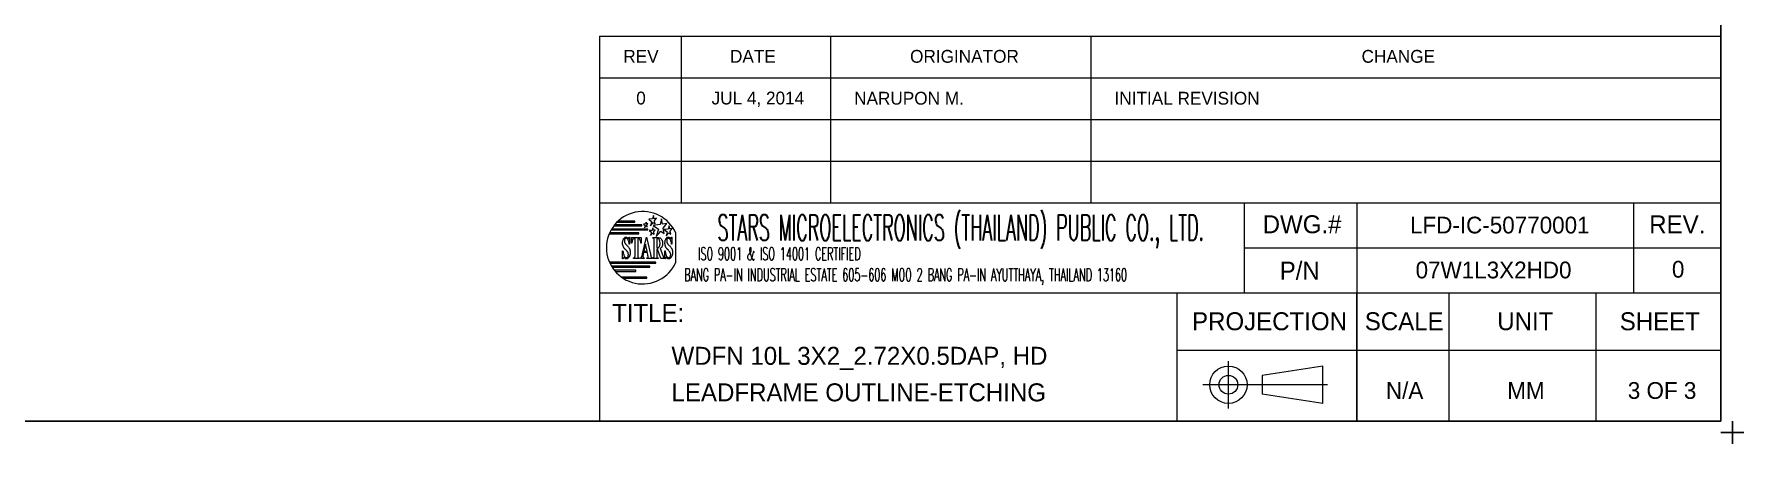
# Model space of a CAD drawing. Header units: inches. Extents: x 121 to 368, y 21 to 202.
# Drawn here: x 363.146 to 367.99, y 139.474 to 140.635 of the extents above; entities that cross this region are included whole.
import ezdxf
from ezdxf.enums import TextEntityAlignment as Align

# ---------------------------------------------------------------- set-up
doc = ezdxf.new("R2010")
doc.units = ezdxf.units.IN
doc.header["$MEASUREMENT"] = 0
doc.styles.add('ROMANS', font='ROMANS.SHX', dxfattribs={"height": 2.5})
doc.styles.get("Standard").update_dxf_attribs({"font": 'swromns.ttf'})

msp = doc.modelspace()

# ---------------------------------------------------------------- linework, layer by layer
for p, q in [((367.925098, 139.538394), (367.925098, 144.314654)), ((361.170101, 139.538394), (367.925098, 139.538394))]:
    msp.add_line(p, q)
at = {"lineweight": 18}
for p, q in [((364.747234, 140.630111), (364.747234, 139.538394)), ((364.747234, 140.630111), (367.925098, 140.630111)), ((364.980327, 140.157034), (364.980327, 140.630111)), ((365.403192, 140.157034), (365.403192, 140.630111)), ((366.140973, 140.157034), (366.140973, 140.630111)), ((364.747234, 140.511842), (367.925098, 140.511842)), ((364.747234, 140.393572), (367.925098, 140.393572)), ((364.747234, 140.275303), (367.925098, 140.275303)), ((364.747234, 140.157034), (367.925098, 140.157034)), ((366.574232, 140.157034), (366.574232, 139.9023)), ((366.893166, 140.157034), (366.893166, 139.538394)), ((367.677721, 140.157034), (367.677721, 139.9023)), ((364.787919, 140.091591), (364.868082, 140.091591)), ((364.868082, 140.094552), (364.790236, 140.094552)), ((364.796869, 140.101952), (364.847366, 140.101952)), ((364.847366, 140.104913), (364.799916, 140.104913)), ((364.847366, 140.103433), (364.847366, 140.104913)), ((364.847366, 140.101952), (364.847366, 140.103433)), ((364.868082, 140.093071), (364.868082, 140.094552)), ((364.868082, 140.091591), (364.868082, 140.093071)), ((364.878809, 140.097142), (364.872521, 140.096402)), ((364.878809, 140.097142), (364.872521, 140.096402)), ((364.872521, 140.096402), (364.877329, 140.093071)), ((364.872521, 140.096402), (364.877329, 140.093071)), ((364.877329, 140.093071), (364.87511, 140.086411)), ((364.877329, 140.093071), (364.87511, 140.086411)), ((364.87511, 140.086411), (364.879179, 140.091221)), ((364.87511, 140.086411), (364.879179, 140.091221)), ((364.88029, 140.102323), (364.878809, 140.097142)), ((364.88029, 140.102323), (364.878809, 140.097142)), ((364.879179, 140.091221), (364.882509, 140.089371)), ((364.879179, 140.091221), (364.882509, 140.089371)), ((364.881029, 140.097512), (364.88029, 140.102323)), ((364.881029, 140.097512), (364.88029, 140.102323)), ((364.885099, 140.098252), (364.881029, 140.097512)), ((364.885099, 140.098252), (364.881029, 140.097512)), ((364.881399, 140.094182), (364.885099, 140.098252)), ((364.881399, 140.094182), (364.885099, 140.098252)), ((364.882509, 140.089371), (364.881399, 140.094182)), ((364.882509, 140.089371), (364.881399, 140.094182)), ((364.898046, 140.111574), (364.887318, 140.110463)), ((364.898046, 140.111574), (364.887318, 140.110463)), ((364.887318, 140.110463), (364.895456, 140.104173)), ((364.887318, 140.110463), (364.895456, 140.104173)), ((364.895456, 140.104173), (364.892127, 140.092331)), ((364.895456, 140.104173), (364.892127, 140.092331)), ((364.892127, 140.092331), (364.899525, 140.101212)), ((364.892127, 140.092331), (364.899525, 140.101212)), ((364.899155, 140.086411), (364.896936, 140.07901)), ((364.899155, 140.086411), (364.896936, 140.07901)), ((364.901005, 140.120824), (364.898046, 140.111574)), ((364.901005, 140.120824), (364.898046, 140.111574)), ((364.900265, 140.07938), (364.899155, 140.086411)), ((364.900265, 140.07938), (364.899155, 140.086411)), ((364.899525, 140.101212), (364.905074, 140.097512)), ((364.899525, 140.101212), (364.905074, 140.097512)), ((364.919132, 140.095662), (364.899895, 140.093071)), ((364.919132, 140.095662), (364.899895, 140.093071)), ((364.899895, 140.093071), (364.914693, 140.08197)), ((364.899895, 140.093071), (364.914693, 140.08197)), ((364.902115, 140.111943), (364.901005, 140.120824)), ((364.902115, 140.111943), (364.901005, 140.120824)), ((364.909513, 140.113424), (364.902115, 140.111943)), ((364.909513, 140.113424), (364.902115, 140.111943)), ((364.903594, 140.106023), (364.909513, 140.113424)), ((364.903594, 140.106023), (364.909513, 140.113424)), ((364.905074, 140.097512), (364.903594, 140.106023)), ((364.905074, 140.097512), (364.903594, 140.106023)), ((364.923571, 140.111943), (364.919132, 140.095662)), ((364.923571, 140.111943), (364.919132, 140.095662)), ((364.92653, 140.096772), (364.923571, 140.111943)), ((364.92653, 140.096772), (364.923571, 140.111943)), ((364.938737, 140.098252), (364.92653, 140.096772)), ((364.938737, 140.098252), (364.92653, 140.096772)), ((364.92838, 140.085671), (364.938737, 140.098252)), ((364.92838, 140.085671), (364.938737, 140.098252)), ((364.931339, 140.070499), (364.92838, 140.085671)), ((364.931339, 140.070499), (364.92838, 140.085671)), ((364.945026, 140.091591), (364.942437, 140.08271)), ((364.945026, 140.091591), (364.942437, 140.08271)), ((364.946876, 140.08308), (364.945026, 140.091591)), ((364.946876, 140.08308), (364.945026, 140.091591)), ((364.77503, 140.06902), (364.859204, 140.06902)), ((364.859204, 140.071609), (364.776143, 140.071609)), ((364.780421, 140.08012), (364.884728, 140.08012)), ((364.884728, 140.08271), (364.781927, 140.08271)), ((364.813332, 140.046447), (364.813702, 140.047927)), ((364.813332, 140.044597), (364.813332, 140.046447)), ((364.813332, 140.043117), (364.813332, 140.044597)), ((364.813332, 140.042007), (364.813332, 140.043117)), ((364.813332, 140.040897), (364.813332, 140.042007)), ((364.813332, 140.039787), (364.813332, 140.040897)), ((364.813332, 140.039046), (364.813332, 140.039787)), ((364.813702, 140.038306), (364.813332, 140.039046)), ((364.813702, 140.047927), (364.814072, 140.049408)), ((364.814072, 140.037196), (364.813702, 140.038306)), ((364.814072, 140.049408), (364.814442, 140.050888)), ((364.814072, 140.036456), (364.814072, 140.037196)), ((364.814442, 140.035346), (364.814072, 140.036456)), ((364.814442, 140.050888), (364.814812, 140.052368)), ((364.814812, 140.052368), (364.815552, 140.053848)), ((364.815552, 140.053848), (364.815921, 140.054958)), ((364.815921, 140.054958), (364.816662, 140.056068)), ((364.816662, 140.056068), (364.817401, 140.057178)), ((364.817401, 140.057178), (364.818512, 140.057919)), ((364.818512, 140.057919), (364.819251, 140.058659)), ((364.818881, 140.053108), (364.818512, 140.051628)), ((364.818512, 140.051628), (364.818512, 140.050518)), ((364.818512, 140.050518), (364.818512, 140.048668)), ((364.818512, 140.048668), (364.818512, 140.047927)), ((364.818512, 140.047927), (364.818512, 140.046817)), ((364.818512, 140.046817), (364.818512, 140.046077)), ((364.818512, 140.046077), (364.818512, 140.045337)), ((364.818512, 140.045337), (364.818881, 140.044227)), ((364.819622, 140.054588), (364.818881, 140.053108)), ((364.818881, 140.044227), (364.819622, 140.043487)), ((364.819251, 140.058659), (364.819992, 140.059399)), ((364.820361, 140.055328), (364.819622, 140.054588)), ((364.819622, 140.043487), (364.820361, 140.042377)), ((364.819992, 140.059399), (364.820731, 140.059769)), ((364.821101, 140.056068), (364.820361, 140.055328)), ((364.820361, 140.042377), (364.820731, 140.041267)), ((364.820731, 140.059769), (364.821841, 140.060139)), ((364.820731, 140.041267), (364.821471, 140.040527)), ((364.822211, 140.056438), (364.821101, 140.056068)), ((364.821471, 140.040527), (364.822581, 140.039416)), ((364.821841, 140.060139), (364.822581, 140.060139)), ((364.823321, 140.056438), (364.822211, 140.056438)), ((364.822581, 140.060139), (364.823691, 140.060139)), ((364.822581, 140.039416), (364.824061, 140.037936)), ((364.8248, 140.056068), (364.823321, 140.056438)), ((364.823691, 140.060139), (364.824061, 140.059769)), ((364.824061, 140.059769), (364.82517, 140.059399)), ((364.824061, 140.037936), (364.82554, 140.036086)), ((364.82628, 140.055328), (364.8248, 140.056068)), ((364.82517, 140.059399), (364.82554, 140.059029)), ((364.82554, 140.059029), (364.82628, 140.058659)), ((364.82554, 140.036086), (364.82702, 140.034976)), ((364.82628, 140.058659), (364.82702, 140.058289)), ((364.82739, 140.053848), (364.82628, 140.055328)), ((364.82702, 140.058289), (364.82776, 140.057919)), ((364.8285, 140.051998), (364.82739, 140.053848)), ((364.82776, 140.057919), (364.82813, 140.057548)), ((364.82813, 140.057548), (364.829239, 140.056438)), ((364.829239, 140.050888), (364.8285, 140.051998)), ((364.829239, 140.056438), (364.829609, 140.056068)), ((364.829609, 140.049408), (364.829239, 140.050888)), ((364.829609, 140.056068), (364.829979, 140.056068)), ((364.830349, 140.048297), (364.829609, 140.049408)), ((364.829979, 140.056068), (364.830349, 140.056068)), ((364.830349, 140.056068), (364.830719, 140.056068)), ((364.830719, 140.046817), (364.830349, 140.048297)), ((364.830719, 140.056068), (364.831089, 140.056068)), ((364.831089, 140.045337), (364.830719, 140.046817)), ((364.831089, 140.056068), (364.831459, 140.056438)), ((364.831459, 140.043857), (364.831089, 140.045337)), ((364.831459, 140.057548), (364.831829, 140.058659)), ((364.831459, 140.057178), (364.831459, 140.057548)), ((364.831459, 140.056438), (364.831459, 140.057178)), ((364.831829, 140.042007), (364.831459, 140.043857)), ((364.831829, 140.058659), (364.832199, 140.060139)), ((364.832199, 140.040157), (364.831829, 140.042007)), ((364.832199, 140.060139), (364.832569, 140.060139)), ((364.832569, 140.040157), (364.832199, 140.040157)), ((364.832569, 140.060139), (364.832569, 140.040157)), ((364.838117, 140.042747), (364.838117, 140.058659)), ((364.838117, 140.058659), (364.865492, 140.058659)), ((364.838857, 140.042747), (364.838117, 140.042747)), ((364.839227, 140.044227), (364.838857, 140.042747)), ((364.839597, 140.045707), (364.839227, 140.044227)), ((364.839967, 140.046817), (364.839597, 140.045707)), ((364.840337, 140.049408), (364.839967, 140.048297)), ((364.839967, 140.048297), (364.839967, 140.046817)), ((364.840707, 140.050518), (364.840337, 140.049408)), ((364.841077, 140.051628), (364.840707, 140.050518)), ((364.841447, 140.052738), (364.841077, 140.051628)), ((364.842556, 140.053848), (364.841447, 140.052738)), ((364.843296, 140.054588), (364.842556, 140.053848)), ((364.844776, 140.054958), (364.843296, 140.054588)), ((364.846256, 140.055328), (364.844776, 140.054958)), ((364.848475, 140.055328), (364.846256, 140.055328)), ((364.848475, 140.009814), (364.848475, 140.055328)), ((364.857724, 140.055328), (364.855874, 140.055328)), ((364.855874, 140.055328), (364.855874, 140.009814)), ((364.858834, 140.055328), (364.857724, 140.055328)), ((364.859574, 140.054958), (364.858834, 140.055328)), ((364.859204, 140.070129), (364.859204, 140.071609)), ((364.859204, 140.06902), (364.859204, 140.070129)), ((364.860313, 140.054958), (364.859574, 140.054958)), ((364.860683, 140.054588), (364.860313, 140.054958)), ((364.861793, 140.053478), (364.860683, 140.054588)), ((364.862163, 140.052738), (364.861793, 140.053478)), ((364.862903, 140.051628), (364.862163, 140.052738)), ((364.863273, 140.050518), (364.862903, 140.051628)), ((364.863643, 140.049778), (364.863273, 140.050518)), ((364.864012, 140.049038), (364.863643, 140.049778)), ((364.864012, 140.048297), (364.864012, 140.049038)), ((364.864382, 140.047557), (364.864012, 140.048297)), ((364.864382, 140.046447), (364.864382, 140.047557)), ((364.864752, 140.045337), (364.864382, 140.046447)), ((364.864752, 140.043857), (364.864752, 140.045337)), ((364.864752, 140.042747), (364.864752, 140.043857)), ((364.865492, 140.042747), (364.864752, 140.042747)), ((364.865492, 140.058659), (364.865492, 140.042747)), ((364.869561, 140.012774), (364.880659, 140.059769)), ((364.877699, 140.039787), (364.87326, 140.019805)), ((364.882509, 140.019805), (364.877699, 140.039787)), ((364.880659, 140.059769), (364.881029, 140.059769)), ((364.881029, 140.059769), (364.892127, 140.011294)), ((364.884728, 140.08123), (364.884728, 140.08271)), ((364.884728, 140.08012), (364.884728, 140.08123)), ((364.896936, 140.07901), (364.888798, 140.07827)), ((364.896936, 140.07901), (364.888798, 140.07827)), ((364.888798, 140.07827), (364.895086, 140.073459)), ((364.888798, 140.07827), (364.895086, 140.073459)), ((364.895086, 140.073459), (364.892127, 140.064579)), ((364.895086, 140.073459), (364.892127, 140.064579)), ((364.892127, 140.064579), (364.898046, 140.07124)), ((364.892127, 140.064579), (364.898046, 140.07124)), ((364.898046, 140.07124), (364.902485, 140.068279)), ((364.898046, 140.07124), (364.902485, 140.068279)), ((364.898416, 140.058659), (364.912472, 140.058659)), ((364.898416, 140.057178), (364.898416, 140.058659)), ((364.899155, 140.057178), (364.898416, 140.057178)), ((364.899895, 140.056808), (364.899155, 140.057178)), ((364.900635, 140.056438), (364.899895, 140.056808)), ((364.905444, 140.08049), (364.900265, 140.07938)), ((364.905444, 140.08049), (364.900265, 140.07938)), ((364.901005, 140.056068), (364.900635, 140.056438)), ((364.901375, 140.056068), (364.901005, 140.056068)), ((364.901375, 140.074569), (364.905444, 140.08049)), ((364.901375, 140.074569), (364.905444, 140.08049)), ((364.902485, 140.068279), (364.901375, 140.074569)), ((364.902485, 140.068279), (364.901375, 140.074569)), ((364.901745, 140.055328), (364.901375, 140.056068)), ((364.902115, 140.054958), (364.901745, 140.055328)), ((364.902115, 140.054588), (364.902115, 140.054958)), ((364.902115, 140.053848), (364.902115, 140.054588)), ((364.902485, 140.053478), (364.902115, 140.053848)), ((364.902485, 140.052738), (364.902485, 140.053478)), ((364.902485, 140.051998), (364.902485, 140.052738)), ((364.902485, 140.051258), (364.902485, 140.051998)), ((364.902485, 140.050148), (364.902485, 140.051258)), ((364.902485, 140.049038), (364.902485, 140.050148)), ((364.902485, 140.048297), (364.902485, 140.049038)), ((364.902485, 140.009814), (364.902485, 140.048297)), ((364.914693, 140.08197), (364.908403, 140.061619)), ((364.914693, 140.08197), (364.908403, 140.061619)), ((364.908403, 140.061619), (364.921721, 140.07679)), ((364.908403, 140.061619), (364.921721, 140.07679)), ((364.911733, 140.055328), (364.909883, 140.055328)), ((364.909883, 140.055328), (364.909883, 140.029425)), ((364.913583, 140.055328), (364.911733, 140.055328)), ((364.912472, 140.058659), (364.913952, 140.058659)), ((364.915433, 140.054588), (364.913583, 140.055328)), ((364.913952, 140.058659), (364.915063, 140.058289)), ((364.915063, 140.058289), (364.916173, 140.058289)), ((364.916542, 140.053478), (364.915433, 140.054588)), ((364.916173, 140.058289), (364.917282, 140.058289)), ((364.917282, 140.051998), (364.916542, 140.053478)), ((364.917282, 140.058289), (364.918392, 140.057919)), ((364.917652, 140.051258), (364.917282, 140.051998)), ((364.918022, 140.050148), (364.917652, 140.051258)), ((364.918392, 140.049038), (364.918022, 140.050148)), ((364.918392, 140.057919), (364.919132, 140.057548)), ((364.918762, 140.047927), (364.918392, 140.049038)), ((364.918392, 140.036826), (364.918762, 140.037936)), ((364.918392, 140.036086), (364.918392, 140.036826)), ((364.918392, 140.035346), (364.918392, 140.036086)), ((364.918762, 140.046817), (364.918762, 140.047927)), ((364.918762, 140.045337), (364.918762, 140.046817)), ((364.919132, 140.043857), (364.918762, 140.045337)), ((364.918762, 140.039046), (364.919132, 140.039787)), ((364.918762, 140.037936), (364.918762, 140.039046)), ((364.919132, 140.057548), (364.919872, 140.057548)), ((364.919132, 140.042007), (364.919132, 140.043857)), ((364.919132, 140.040897), (364.919132, 140.042007)), ((364.919132, 140.039787), (364.919132, 140.040897)), ((364.919872, 140.057548), (364.920612, 140.057178)), ((364.920612, 140.057178), (364.921721, 140.056068)), ((364.921721, 140.07679), (364.931339, 140.070499)), ((364.921721, 140.07679), (364.931339, 140.070499)), ((364.921721, 140.056068), (364.922831, 140.054958)), ((364.922831, 140.054958), (364.923571, 140.053478)), ((364.923571, 140.053478), (364.924681, 140.051628)), ((364.924681, 140.051628), (364.925051, 140.050888)), ((364.925051, 140.050888), (364.92542, 140.049408)), ((364.92542, 140.049408), (364.92579, 140.048668)), ((364.92579, 140.036456), (364.92542, 140.034976)), ((364.92579, 140.048668), (364.92579, 140.047557)), ((364.92579, 140.047557), (364.92616, 140.046077)), ((364.92616, 140.037566), (364.92579, 140.036456)), ((364.92616, 140.046077), (364.92616, 140.044967)), ((364.92616, 140.044967), (364.92616, 140.043857)), ((364.92616, 140.043857), (364.92616, 140.042377)), ((364.92616, 140.042377), (364.92616, 140.040897)), ((364.92616, 140.040897), (364.92616, 140.039416)), ((364.92616, 140.039416), (364.92616, 140.037566)), ((364.942437, 140.08271), (364.931339, 140.08123)), ((364.942437, 140.08271), (364.931339, 140.08123)), ((364.931339, 140.08123), (364.939847, 140.074939)), ((364.931339, 140.08123), (364.939847, 140.074939)), ((364.933189, 140.044597), (364.933559, 140.046447)), ((364.933189, 140.043117), (364.933189, 140.044597)), ((364.933189, 140.042007), (364.933189, 140.043117)), ((364.933189, 140.040897), (364.933189, 140.042007)), ((364.933559, 140.039787), (364.933189, 140.040897)), ((364.933559, 140.047927), (364.933929, 140.049408)), ((364.933559, 140.046447), (364.933559, 140.047927)), ((364.933559, 140.039046), (364.933559, 140.039787)), ((364.933559, 140.038306), (364.933559, 140.039046)), ((364.933929, 140.037196), (364.933559, 140.038306)), ((364.933929, 140.050888), (364.934668, 140.052368)), ((364.933929, 140.049408), (364.933929, 140.050888)), ((364.933929, 140.036456), (364.933929, 140.037196)), ((364.934298, 140.035346), (364.933929, 140.036456)), ((364.934668, 140.052368), (364.935408, 140.053848)), ((364.935408, 140.053848), (364.935778, 140.054958)), ((364.935778, 140.054958), (364.936518, 140.056068)), ((364.939847, 140.074939), (364.936148, 140.063099)), ((364.939847, 140.074939), (364.936148, 140.063099)), ((364.936148, 140.063099), (364.943916, 140.071979)), ((364.936148, 140.063099), (364.943916, 140.071979)), ((364.936518, 140.056068), (364.937258, 140.057178)), ((364.937258, 140.057178), (364.937998, 140.057919)), ((364.937998, 140.057919), (364.938737, 140.058659)), ((364.938367, 140.051628), (364.937998, 140.050518)), ((364.937998, 140.050518), (364.937998, 140.048668)), ((364.937998, 140.048668), (364.937998, 140.047927)), ((364.937998, 140.047927), (364.937998, 140.046817)), ((364.937998, 140.046817), (364.938367, 140.046077)), ((364.938737, 140.053108), (364.938367, 140.051628)), ((364.938367, 140.046077), (364.938367, 140.045337)), ((364.938367, 140.045337), (364.938737, 140.044227)), ((364.938737, 140.058659), (364.939847, 140.059399)), ((364.939477, 140.054588), (364.938737, 140.053108)), ((364.938737, 140.044227), (364.939477, 140.043487)), ((364.939847, 140.055328), (364.939477, 140.054588)), ((364.939477, 140.043487), (364.939847, 140.042377)), ((364.939847, 140.059399), (364.940957, 140.059769)), ((364.940957, 140.056068), (364.939847, 140.055328)), ((364.939847, 140.042377), (364.940217, 140.041267)), ((364.940217, 140.041267), (364.941327, 140.040527)), ((364.940957, 140.059769), (364.941697, 140.060139)), ((364.941697, 140.056438), (364.940957, 140.056068)), ((364.941327, 140.040527), (364.942437, 140.039416)), ((364.941697, 140.060139), (364.942807, 140.060139)), ((364.942807, 140.056438), (364.941697, 140.056438)), ((364.942437, 140.039416), (364.943546, 140.037936)), ((364.942807, 140.060139), (364.943176, 140.060139)), ((364.944287, 140.056068), (364.942807, 140.056438)), ((364.943176, 140.060139), (364.943916, 140.059769)), ((364.943546, 140.037936), (364.945396, 140.036086)), ((364.943916, 140.071979), (364.949466, 140.068279)), ((364.943916, 140.071979), (364.949466, 140.068279)), ((364.943916, 140.059769), (364.944656, 140.059399)), ((364.945767, 140.055328), (364.944287, 140.056068)), ((364.944656, 140.059399), (364.945396, 140.059029)), ((364.945396, 140.059029), (364.945767, 140.058659)), ((364.945396, 140.036086), (364.946506, 140.034976)), ((364.945767, 140.058659), (364.946876, 140.058289)), ((364.947246, 140.053848), (364.945767, 140.055328)), ((364.953535, 140.08419), (364.946876, 140.08308)), ((364.953535, 140.08419), (364.946876, 140.08308)), ((364.946876, 140.058289), (364.947246, 140.057919)), ((364.947246, 140.057919), (364.947986, 140.057548)), ((364.948356, 140.051998), (364.947246, 140.053848)), ((364.947616, 140.07679), (364.953535, 140.08419)), ((364.947616, 140.07679), (364.953535, 140.08419)), ((364.949466, 140.068279), (364.947616, 140.07679)), ((364.949466, 140.068279), (364.947616, 140.07679)), ((364.947986, 140.057548), (364.948726, 140.056438)), ((364.949096, 140.050888), (364.948356, 140.051998)), ((364.948726, 140.056438), (364.949096, 140.056068)), ((364.949096, 140.056068), (364.949836, 140.056068)), ((364.949836, 140.049408), (364.949096, 140.050888)), ((364.949836, 140.056068), (364.950206, 140.056068)), ((364.950206, 140.048297), (364.949836, 140.049408)), ((364.950206, 140.056068), (364.950576, 140.056068)), ((364.950576, 140.046817), (364.950206, 140.048297)), ((364.950576, 140.056068), (364.950946, 140.056068)), ((364.950946, 140.045337), (364.950576, 140.046817)), ((364.950946, 140.056068), (364.951316, 140.056438)), ((364.951316, 140.043857), (364.950946, 140.045337)), ((364.951316, 140.057548), (364.951685, 140.058659)), ((364.951316, 140.057178), (364.951316, 140.057548)), ((364.951316, 140.056438), (364.951316, 140.057178)), ((364.951316, 140.042007), (364.951316, 140.043857)), ((364.951685, 140.040157), (364.951316, 140.042007)), ((364.951685, 140.058659), (364.951685, 140.060139)), ((364.951685, 140.060139), (364.952425, 140.060139)), ((364.952795, 140.040157), (364.951685, 140.040157)), ((364.952425, 140.060139), (364.952795, 140.040157)), ((364.963893, 139.988373), (364.963893, 140.071218)), ((364.963893, 139.990265), (364.963893, 140.069326)), ((364.906924, 139.988722), (364.775816, 139.988722)), ((364.813332, 140.020545), (364.814072, 140.020545)), ((364.813332, 139.998343), (364.813332, 140.020545)), ((364.814072, 139.998343), (364.813332, 139.998343)), ((364.814072, 140.020545), (364.814442, 140.018325)), ((364.814442, 139.999083), (364.814072, 139.998343)), ((364.814812, 140.034606), (364.814442, 140.035346)), ((364.814442, 140.018325), (364.814812, 140.016105)), ((364.814812, 139.999823), (364.814442, 139.999083)), ((364.814812, 140.033866), (364.814812, 140.034606)), ((364.815552, 140.032756), (364.814812, 140.033866)), ((364.814812, 140.016105), (364.815182, 140.014255)), ((364.815182, 140.000933), (364.814812, 140.000193)), ((364.814812, 140.000193), (364.814812, 139.999823)), ((364.815182, 140.014255), (364.815552, 140.012034)), ((364.815552, 140.001303), (364.815182, 140.000933)), ((364.815552, 140.032016), (364.815552, 140.032756)), ((364.815921, 140.031276), (364.815552, 140.032016)), ((364.815552, 140.012034), (364.816292, 140.010554)), ((364.815921, 140.001303), (364.815552, 140.001303)), ((364.816292, 140.030536), (364.815921, 140.031276)), ((364.816292, 140.001673), (364.815921, 140.001303)), ((364.816662, 140.029795), (364.816292, 140.030536)), ((364.816292, 140.010554), (364.816662, 140.009074)), ((364.817032, 140.001673), (364.816292, 140.001673)), ((364.817032, 140.029056), (364.816662, 140.029795)), ((364.816662, 140.009074), (364.817401, 140.007224)), ((364.817401, 140.028316), (364.817032, 140.029056)), ((364.817401, 140.001303), (364.817032, 140.001673)), ((364.818142, 140.027575), (364.817401, 140.028316)), ((364.817401, 140.007224), (364.817771, 140.006114)), ((364.817771, 140.001303), (364.817401, 140.001303)), ((364.817771, 140.006114), (364.819251, 140.004264)), ((364.818512, 140.000933), (364.817771, 140.001303)), ((364.818881, 140.026836), (364.818142, 140.027575)), ((364.819251, 140.000193), (364.818512, 140.000933)), ((364.819622, 140.026095), (364.818881, 140.026836)), ((364.819251, 140.004264), (364.821101, 140.002413)), ((364.819992, 139.999453), (364.819251, 140.000193)), ((364.820361, 140.025356), (364.819622, 140.026095)), ((364.820731, 139.999083), (364.819992, 139.999453)), ((364.821101, 140.024615), (364.820361, 140.025356)), ((364.821101, 139.998713), (364.820731, 139.999083)), ((364.822211, 140.023506), (364.821101, 140.024615)), ((364.821101, 140.002413), (364.822581, 140.001673)), ((364.821841, 139.998343), (364.821101, 139.998713)), ((364.822581, 139.998343), (364.821841, 139.998343)), ((364.823321, 140.022396), (364.822211, 140.023506)), ((364.822581, 140.001673), (364.824061, 140.001303)), ((364.823321, 139.998343), (364.822581, 139.998343)), ((364.8248, 140.020915), (364.823321, 140.022396)), ((364.824061, 139.998343), (364.823321, 139.998343)), ((364.824061, 140.001303), (364.82517, 140.001673)), ((364.82517, 139.998343), (364.824061, 139.998343)), ((364.82554, 140.019805), (364.8248, 140.020915)), ((364.82517, 140.001673), (364.82628, 140.002043)), ((364.82628, 139.998713), (364.82517, 139.998343)), ((364.82665, 140.018695), (364.82554, 140.019805)), ((364.82628, 140.002043), (364.82739, 140.002783)), ((364.82739, 139.999083), (364.82628, 139.998713)), ((364.82739, 140.017585), (364.82665, 140.018695)), ((364.82702, 140.034976), (364.82813, 140.033496)), ((364.82813, 140.016845), (364.82739, 140.017585)), ((364.82739, 140.002783), (364.82813, 140.003894)), ((364.8285, 139.999823), (364.82739, 139.999083)), ((364.82813, 140.033496), (364.829239, 140.032386)), ((364.8285, 140.016105), (364.82813, 140.016845)), ((364.82813, 140.003894), (364.8285, 140.004634)), ((364.8285, 140.014995), (364.8285, 140.016105)), ((364.82887, 140.013885), (364.8285, 140.014995)), ((364.8285, 140.005004), (364.82887, 140.006114)), ((364.8285, 140.004634), (364.8285, 140.005004)), ((364.829239, 140.000193), (364.8285, 139.999823)), ((364.829239, 140.013145), (364.82887, 140.013885)), ((364.82887, 140.006114), (364.829239, 140.006854)), ((364.829239, 140.032386), (364.829979, 140.030906)), ((364.829239, 140.012034), (364.829239, 140.013145)), ((364.829609, 140.011294), (364.829239, 140.012034)), ((364.829239, 140.008334), (364.829609, 140.009074)), ((364.829239, 140.007594), (364.829239, 140.008334)), ((364.829239, 140.006854), (364.829239, 140.007594)), ((364.829979, 140.001303), (364.829239, 140.000193)), ((364.829609, 140.010184), (364.829609, 140.011294)), ((364.829609, 140.009074), (364.829609, 140.010184)), ((364.829979, 140.030906), (364.831089, 140.029795)), ((364.831089, 140.002413), (364.829979, 140.001303)), ((364.831089, 140.029795), (364.831829, 140.028686)), ((364.831459, 140.003523), (364.831089, 140.002413)), ((364.832569, 140.005004), (364.831459, 140.003523)), ((364.831829, 140.028686), (364.832569, 140.027575)), ((364.832569, 140.027575), (364.832939, 140.026465)), ((364.832939, 140.006484), (364.832569, 140.005004)), ((364.832939, 140.026465), (364.833678, 140.025356)), ((364.833678, 140.007594), (364.832939, 140.006484)), ((364.833678, 140.025356), (364.833678, 140.023876)), ((364.833678, 140.023876), (364.834048, 140.022765)), ((364.834048, 140.009444), (364.833678, 140.007594)), ((364.834048, 140.022765), (364.834418, 140.021655)), ((364.834418, 140.010924), (364.834048, 140.009444)), ((364.834418, 140.021655), (364.834418, 140.020545)), ((364.834418, 140.020545), (364.834418, 140.019065)), ((364.834418, 140.019065), (364.834788, 140.017585)), ((364.834788, 140.014255), (364.834418, 140.012774)), ((364.834418, 140.012774), (364.834418, 140.010924)), ((364.834788, 140.017585), (364.834788, 140.016105)), ((364.834788, 140.016105), (364.834788, 140.014255)), ((364.844036, 139.999453), (364.844036, 140.001303)), ((364.844036, 140.001303), (364.845146, 140.001303)), ((364.859943, 139.999453), (364.844036, 139.999453)), ((364.845146, 140.001303), (364.845516, 140.001303)), ((364.845516, 140.001303), (364.846256, 140.001673)), ((364.846256, 140.001673), (364.846995, 140.001673)), ((364.846995, 140.001673), (364.847366, 140.002043)), ((364.847366, 140.002413), (364.847736, 140.002783)), ((364.847366, 140.002043), (364.847366, 140.002413)), ((364.847736, 140.004264), (364.848105, 140.005004)), ((364.847736, 140.003523), (364.847736, 140.004264)), ((364.847736, 140.002783), (364.847736, 140.003523)), ((364.848105, 140.005004), (364.848475, 140.006114)), ((364.848475, 140.007594), (364.848475, 140.009814)), ((364.848475, 140.006114), (364.848475, 140.007594)), ((364.855874, 140.009814), (364.855874, 140.007594)), ((364.855874, 140.007594), (364.855874, 140.006114)), ((364.855874, 140.006114), (364.855874, 140.004634)), ((364.855874, 140.004634), (364.855874, 140.003894)), ((364.855874, 140.003894), (364.856244, 140.003523)), ((364.856244, 140.003523), (364.856244, 140.002783)), ((364.856244, 140.002783), (364.856614, 140.002413)), ((364.856614, 140.002413), (364.856984, 140.002043)), ((364.856984, 140.002043), (364.857354, 140.001673)), ((364.857354, 140.001673), (364.857724, 140.001673)), ((364.857724, 140.001673), (364.858094, 140.001303)), ((364.858094, 140.001303), (364.858834, 140.001303)), ((364.858834, 140.001303), (364.859943, 140.001303)), ((364.859943, 140.001303), (364.859943, 139.999453)), ((364.864382, 140.001303), (364.865122, 140.001673)), ((364.864382, 139.999453), (364.864382, 140.001303)), ((364.87437, 139.999453), (364.864382, 139.999453)), ((364.865122, 140.001673), (364.865862, 140.002043)), ((364.865862, 140.002043), (364.866602, 140.002783)), ((364.866602, 140.002783), (364.866972, 140.003894)), ((364.866972, 140.003894), (364.867342, 140.004634)), ((364.867342, 140.004634), (364.867712, 140.005004)), ((364.867712, 140.005004), (364.868082, 140.006114)), ((364.868082, 140.006114), (364.868451, 140.007224)), ((364.868451, 140.008334), (364.869191, 140.009444)), ((364.868451, 140.007224), (364.868451, 140.008334)), ((364.869191, 140.011294), (364.869561, 140.012774)), ((364.869191, 140.009444), (364.869191, 140.011294)), ((364.871041, 140.009074), (364.870671, 140.007964)), ((364.870671, 140.007964), (364.870671, 140.006854)), ((364.870671, 140.006854), (364.870671, 140.005744)), ((364.870671, 140.005744), (364.870671, 140.004634)), ((364.870671, 140.004634), (364.871041, 140.003894)), ((364.872521, 140.016475), (364.871041, 140.010554)), ((364.871041, 140.010554), (364.871041, 140.009074)), ((364.871041, 140.003894), (364.871411, 140.002783)), ((364.871411, 140.002783), (364.871781, 140.002043)), ((364.871781, 140.002043), (364.872151, 140.002043)), ((364.872151, 140.002043), (364.872521, 140.001673)), ((364.883248, 140.016475), (364.872521, 140.016475)), ((364.872521, 140.001673), (364.87326, 140.001303)), ((364.87326, 140.019805), (364.882509, 140.019805)), ((364.87326, 140.001303), (364.87437, 140.001303)), ((364.87437, 140.001303), (364.87437, 139.999453)), ((364.882139, 139.999453), (364.882139, 140.001303)), ((364.882139, 140.001303), (364.882509, 140.001303)), ((364.896566, 139.999453), (364.882139, 139.999453)), ((364.882509, 140.001303), (364.883248, 140.001303)), ((364.884728, 140.009074), (364.883248, 140.016475)), ((364.883248, 140.001303), (364.884359, 140.001673)), ((364.884359, 140.001673), (364.884728, 140.001673)), ((364.885099, 140.007594), (364.884728, 140.009074)), ((364.884728, 140.001673), (364.885099, 140.002043)), ((364.885099, 140.006854), (364.885099, 140.007594)), ((364.885469, 140.006114), (364.885099, 140.006854)), ((364.885099, 140.002043), (364.885469, 140.002413)), ((364.885469, 140.005744), (364.885469, 140.006114)), ((364.885469, 140.005004), (364.885469, 140.005744)), ((364.885469, 140.004634), (364.885469, 140.005004)), ((364.885469, 140.004264), (364.885469, 140.004634)), ((364.885469, 140.003523), (364.885469, 140.004264)), ((364.885469, 140.002783), (364.885469, 140.003523)), ((364.885469, 140.002413), (364.885469, 140.002783)), ((364.892127, 140.011294), (364.892497, 140.009444)), ((364.892497, 140.009444), (364.892867, 140.008334)), ((364.892867, 140.008334), (364.893237, 140.006854)), ((364.893237, 140.006854), (364.893607, 140.005744)), ((364.893607, 140.005744), (364.893607, 140.004634)), ((364.893607, 140.004634), (364.893977, 140.003894)), ((364.893977, 140.003894), (364.894347, 140.003523)), ((364.894347, 140.003523), (364.894716, 140.002783)), ((364.894716, 140.002783), (364.895086, 140.002043)), ((364.895086, 140.002043), (364.895456, 140.001673)), ((364.895456, 140.001673), (364.896196, 140.001673)), ((364.896196, 140.001673), (364.896566, 140.001303)), ((364.896566, 140.001303), (364.896566, 139.999453)), ((364.898416, 139.999453), (364.898416, 140.001303)), ((364.898416, 140.001303), (364.899155, 140.001303)), ((364.913952, 139.999453), (364.898416, 139.999453)), ((364.899155, 140.001303), (364.899895, 140.001303)), ((364.899895, 140.001303), (364.900635, 140.001673)), ((364.900635, 140.001673), (364.901005, 140.002043)), ((364.901005, 140.002043), (364.901375, 140.002413)), ((364.901375, 140.002413), (364.901745, 140.002783)), ((364.901745, 140.002783), (364.902115, 140.003523)), ((364.902115, 140.004264), (364.902485, 140.004634)), ((364.902115, 140.003894), (364.902115, 140.004264)), ((364.902115, 140.003523), (364.902115, 140.003894)), ((364.902485, 140.008704), (364.902485, 140.009814)), ((364.902485, 140.007594), (364.902485, 140.008704)), ((364.902485, 140.006854), (364.902485, 140.007594)), ((364.902485, 140.006114), (364.902485, 140.006854)), ((364.902485, 140.005374), (364.902485, 140.006114)), ((364.902485, 140.004634), (364.902485, 140.005374)), ((364.906924, 139.987612), (364.906924, 139.988722)), ((364.906924, 139.986132), (364.906924, 139.987612)), ((364.909883, 140.029425), (364.910993, 140.029425)), ((364.911733, 140.026095), (364.909883, 140.026095)), ((364.909883, 140.026095), (364.909883, 140.009814)), ((364.909883, 140.009814), (364.909883, 140.008704)), ((364.909883, 140.008704), (364.909883, 140.007594)), ((364.909883, 140.007594), (364.909883, 140.006854)), ((364.909883, 140.006854), (364.909883, 140.006114)), ((364.909883, 140.006114), (364.909883, 140.005374)), ((364.909883, 140.005374), (364.909883, 140.004634)), ((364.909883, 140.004634), (364.909883, 140.004264)), ((364.909883, 140.004264), (364.909883, 140.003894)), ((364.909883, 140.003894), (364.909883, 140.003523)), ((364.909883, 140.003523), (364.910253, 140.002783)), ((364.910253, 140.002783), (364.910623, 140.002413)), ((364.910623, 140.002413), (364.910993, 140.002043)), ((364.910993, 140.029425), (364.912472, 140.029425)), ((364.910993, 140.002043), (364.911363, 140.001673)), ((364.911363, 140.001673), (364.912103, 140.001303)), ((364.921351, 139.999453), (364.911733, 140.026095)), ((364.912103, 140.001303), (364.912843, 140.001303)), ((364.912472, 140.029425), (364.913583, 140.029795)), ((364.912843, 140.001303), (364.913952, 140.001303)), ((364.913583, 140.029795), (364.914693, 140.030166)), ((364.913952, 140.001303), (364.913952, 139.999453)), ((364.914693, 140.030166), (364.915802, 140.030536)), ((364.915802, 140.030536), (364.916173, 140.031276)), ((364.916173, 140.031276), (364.916912, 140.032016)), ((364.916912, 140.032016), (364.917652, 140.033126)), ((364.917652, 140.033126), (364.918022, 140.034606)), ((364.918022, 140.034606), (364.918392, 140.035346)), ((364.920612, 140.028316), (364.919502, 140.027575)), ((364.919502, 140.027575), (364.9269, 140.007594)), ((364.922091, 140.029425), (364.920612, 140.028316)), ((364.930969, 139.999453), (364.921351, 139.999453)), ((364.923201, 140.030166), (364.922091, 140.029425)), ((364.923941, 140.031646), (364.923201, 140.030166)), ((364.924681, 140.032386), (364.923941, 140.031646)), ((364.925051, 140.033866), (364.924681, 140.032386)), ((364.92542, 140.034976), (364.925051, 140.033866)), ((364.9269, 140.007594), (364.92764, 140.005744)), ((364.92764, 140.005744), (364.92801, 140.004264)), ((364.92801, 140.004264), (364.92838, 140.003523)), ((364.92838, 140.003523), (364.92912, 140.002783)), ((364.92912, 140.002783), (364.92949, 140.002043)), ((364.92949, 140.002043), (364.929859, 140.001673)), ((364.929859, 140.001673), (364.930599, 140.001673)), ((364.930599, 140.001673), (364.930969, 140.001303)), ((364.930969, 140.001303), (364.930969, 139.999453)), ((364.933189, 140.020545), (364.933929, 140.020545)), ((364.933189, 139.998343), (364.933189, 140.020545)), ((364.933929, 139.998343), (364.933189, 139.998343)), ((364.933929, 140.020545), (364.933929, 140.018325)), ((364.933929, 140.018325), (364.934298, 140.016105)), ((364.934298, 139.999823), (364.933929, 139.999083)), ((364.933929, 139.999083), (364.933929, 139.998343)), ((364.934298, 140.034606), (364.934298, 140.035346)), ((364.934668, 140.033866), (364.934298, 140.034606)), ((364.934298, 140.016105), (364.935038, 140.014255)), ((364.934668, 140.000193), (364.934298, 139.999823)), ((364.935038, 140.032756), (364.934668, 140.033866)), ((364.935038, 140.000933), (364.934668, 140.000193)), ((364.935408, 140.032016), (364.935038, 140.032756)), ((364.935038, 140.014255), (364.935408, 140.012034)), ((364.935408, 140.001303), (364.935038, 140.000933)), ((364.935408, 140.031276), (364.935408, 140.032016)), ((364.935778, 140.030536), (364.935408, 140.031276)), ((364.935408, 140.012034), (364.935778, 140.010554)), ((364.935778, 140.001303), (364.935408, 140.001303)), ((364.936518, 140.029795), (364.935778, 140.030536)), ((364.935778, 140.010554), (364.936518, 140.009074)), ((364.936518, 140.001673), (364.935778, 140.001673)), ((364.935778, 140.001673), (364.935778, 140.001303)), ((364.936888, 140.029056), (364.936518, 140.029795)), ((364.936518, 140.009074), (364.936888, 140.007224)), ((364.936888, 140.001303), (364.936518, 140.001673)), ((364.937258, 140.028316), (364.936888, 140.029056)), ((364.936888, 140.007224), (364.937628, 140.006114)), ((364.937258, 140.001303), (364.936888, 140.001303)), ((364.937998, 140.027575), (364.937258, 140.028316)), ((364.937998, 140.000933), (364.937258, 140.001303)), ((364.937628, 140.006114), (364.939107, 140.004264)), ((364.938737, 140.026836), (364.937998, 140.027575)), ((364.938737, 140.000193), (364.937998, 140.000933)), ((364.939477, 140.026095), (364.938737, 140.026836)), ((364.939847, 139.999453), (364.938737, 140.000193)), ((364.939107, 140.004264), (364.940957, 140.002413)), ((364.940217, 140.025356), (364.939477, 140.026095)), ((364.940217, 139.999083), (364.939847, 139.999453)), ((364.940957, 140.024615), (364.940217, 140.025356)), ((364.941327, 139.998713), (364.940217, 139.999083)), ((364.941697, 140.023506), (364.940957, 140.024615)), ((364.940957, 140.002413), (364.942437, 140.001673)), ((364.941697, 139.998343), (364.941327, 139.998713)), ((364.942807, 140.022396), (364.941697, 140.023506)), ((364.942437, 139.998343), (364.941697, 139.998343)), ((364.942437, 140.001673), (364.943916, 140.001303)), ((364.943176, 139.998343), (364.942437, 139.998343)), ((364.944287, 140.020915), (364.942807, 140.022396)), ((364.943916, 139.998343), (364.943176, 139.998343)), ((364.943916, 140.001303), (364.945026, 140.001673)), ((364.945026, 139.998343), (364.943916, 139.998343)), ((364.945396, 140.019805), (364.944287, 140.020915)), ((364.945026, 140.001673), (364.946137, 140.002043)), ((364.946137, 139.998713), (364.945026, 139.998343)), ((364.946137, 140.018695), (364.945396, 140.019805)), ((364.946876, 140.017585), (364.946137, 140.018695)), ((364.946137, 140.002043), (364.946876, 140.002783)), ((364.947246, 139.999083), (364.946137, 139.998713)), ((364.946506, 140.034976), (364.947616, 140.033496)), ((364.947616, 140.016845), (364.946876, 140.017585)), ((364.946876, 140.002783), (364.947616, 140.003894)), ((364.948356, 139.999823), (364.947246, 139.999083)), ((364.947616, 140.033496), (364.948726, 140.032386)), ((364.947986, 140.016105), (364.947616, 140.016845)), ((364.947616, 140.003894), (364.948356, 140.004634)), ((364.948356, 140.014995), (364.947986, 140.016105)), ((364.948726, 140.013885), (364.948356, 140.014995)), ((364.948356, 140.005004), (364.948726, 140.006114)), ((364.948356, 140.004634), (364.948356, 140.005004)), ((364.949096, 140.000193), (364.948356, 139.999823)), ((364.948726, 140.032386), (364.949836, 140.030906)), ((364.949096, 140.013145), (364.948726, 140.013885)), ((364.948726, 140.006114), (364.949096, 140.006854)), ((364.949096, 140.012034), (364.949096, 140.013145)), ((364.949466, 140.011294), (364.949096, 140.012034)), ((364.949096, 140.008334), (364.949466, 140.009074)), ((364.949096, 140.007594), (364.949096, 140.008334)), ((364.949096, 140.006854), (364.949096, 140.007594)), ((364.949836, 140.001303), (364.949096, 140.000193)), ((364.949466, 140.010184), (364.949466, 140.011294)), ((364.949466, 140.009074), (364.949466, 140.010184)), ((364.949836, 140.030906), (364.950576, 140.029795)), ((364.950576, 140.002413), (364.949836, 140.001303)), ((364.950576, 140.029795), (364.951316, 140.028686)), ((364.951685, 140.003523), (364.950576, 140.002413)), ((364.951316, 140.028686), (364.952055, 140.027575)), ((364.952055, 140.005004), (364.951685, 140.003523)), ((364.952055, 140.027575), (364.952795, 140.026465)), ((364.952795, 140.006484), (364.952055, 140.005004)), ((364.952795, 140.026465), (364.953165, 140.025356)), ((364.953165, 140.007594), (364.952795, 140.006484)), ((364.953165, 140.025356), (364.953535, 140.023876)), ((364.953535, 140.009444), (364.953165, 140.007594)), ((364.953535, 140.023876), (364.953535, 140.022765)), ((364.953535, 140.022765), (364.954275, 140.021655)), ((364.954275, 140.010924), (364.953535, 140.009444)), ((364.954275, 140.021655), (364.954275, 140.020545)), ((364.954275, 140.020545), (364.954275, 140.019065)), ((364.954275, 140.019065), (364.954645, 140.017585)), ((364.954645, 140.014255), (364.954275, 140.012774)), ((364.954275, 140.012774), (364.954275, 140.010924)), ((364.954645, 140.017585), (364.954645, 140.016105)), ((364.954645, 140.016105), (364.954645, 140.014255)), ((366.574232, 140.029667), (367.925098, 140.029667)), ((364.776989, 139.986132), (364.906924, 139.986132)), ((364.890647, 139.977622), (364.781486, 139.977622)), ((364.783368, 139.974661), (364.890647, 139.974661)), ((364.850325, 139.96578), (364.78964, 139.96578)), ((364.792092, 139.96282), (364.850325, 139.96282)), ((364.882139, 139.946168), (364.810339, 139.946168)), ((364.814152, 139.943579), (364.882139, 139.943579)), ((364.850325, 139.9643), (364.850325, 139.96578)), ((364.850325, 139.96282), (364.850325, 139.9643)), ((364.882139, 139.944688), (364.882139, 139.946168)), ((364.882139, 139.943579), (364.882139, 139.944688)), ((364.890647, 139.976141), (364.890647, 139.977622)), ((364.890647, 139.974661), (364.890647, 139.976141)), ((364.747234, 139.9023), (367.925098, 139.9023)), ((366.383909, 139.9023), (366.383909, 139.538394)), ((366.893166, 139.538394), (366.893166, 139.9023)), ((367.154565, 139.9023), (367.154565, 139.538394)), ((367.570715, 139.9023), (367.570715, 139.538394)), ((366.383909, 139.739673), (367.925098, 139.739673)), ((366.52959, 139.574263), (366.52959, 139.708224)), ((366.796791, 139.694176), (366.624759, 139.66771)), ((366.624759, 139.66771), (366.624759, 139.614777)), ((366.796791, 139.588311), (366.796791, 139.694176)), ((366.810705, 139.641243), (366.457399, 139.641243)), ((366.796791, 139.588311), (366.624759, 139.614777))]:
    msp.add_line(p, q, dxfattribs=at)
for radius in [0.052933, 0.026466]:
    msp.add_circle((366.52959, 139.641243), radius, dxfattribs=at)
msp.add_arc((364.869931, 140.029795), 0.102687, 23.789871, 336.210129, dxfattribs=at)
at = {"layer": 'Defpoints'}
for p, q in [((367.925098, 139.506013), (367.98986, 139.506013)), ((367.957479, 139.538394), (367.957479, 139.473632))]:
    msp.add_line(p, q, dxfattribs=at)

# ---------------------------------------------------------------- texts
at = {"lineweight": 18}
for s, height, p in [('REV', 0.0363906, (364.865271, 140.572526)), ('DATE', 0.0363906, (365.182336, 140.572526)), ('ORIGINATOR', 0.0363906, (365.781749, 140.572526)), ('CHANGE', 0.0363906, (367.010939, 140.572526)), ('0', 0.036391, (364.865271, 140.454256)), ('JUL 4, 2014', 0.03639055, (365.196456, 140.454256)), ('DWG.#', 0.0509468, (366.738299, 140.096314)), ('LFD-IC-50770001', 0.04752807, (367.298518, 140.094084)), ('P/N', 0.0509468, (366.731704, 139.964733)), ('0', 0.047528, (367.803882, 139.968648)), ('PROJECTION', 0.0509468, (366.64607, 139.821281)), ('SCALE', 0.0509468, (367.027666, 139.821345)), ('UNIT', 0.0509468, (367.370736, 139.821346)), ('SHEET', 0.0509468, (367.751933, 139.821238)), ('N/A', 0.0475281, (367.028796, 139.624934)), ('MM', 0.0475281, (367.37253, 139.624934)), ('3 OF 3', 0.0475281, (367.758323, 139.624934))]:
    msp.add_text(s, height=height, dxfattribs=at).set_placement(p, align=Align.MIDDLE_CENTER)
for s, height, p in [('NARUPON M.', 0.0363906, (365.469165, 140.435526)), ('INITIAL REVISION', 0.03639055, (366.206947, 140.435526)), ('REV.', 0.0509468, (367.721946, 140.070485)), ('TITLE:', 0.0509468, (364.783427, 139.819331)), ('WDFN 10L 3X2_2.72X0.5DAP, HD', 0.051, (364.951706, 139.697743)), ('LEADFRAME OUTLINE-ETCHING', 0.051, (364.951706, 139.594152))]:
    msp.add_text(s, height=height, dxfattribs=at).set_placement(p)
at = {"lineweight": 18, "style": 'ROMANS'}
for s, height, width, p in [('STARS MICROELECTRONICS (THAILAND) PUBLIC CO., LTD.', 0.0727811, 0.5, (365.771295, 140.081937)), ('ISO 9001 & ISO 14001 CERTIFIED', 0.03639055, 0.55, (365.257169, 140.012649))]:
    msp.add_text(s, height=height, dxfattribs=dict(at, width=width)).set_placement(p, align=Align.MIDDLE)
at = {"lineweight": 18, "style": 'ROMANS', "width": 0.55}
msp.add_text('BANG PA-IN INDUSTRIAL ESTATE 605-606 MOO 2 BANG PA-IN AYUTTHAYA, THAILAND 13160', height=0.03639055, dxfattribs=at).set_placement((364.987602, 139.934851))
at = {"lineweight": 18, "insert": (367.280816, 139.966303), "char_height": 0.04752807, "attachment_point": 5}
msp.add_mtext('07W1L3X2HD0', dxfattribs=at)

doc.saveas('drawing.dxf')
